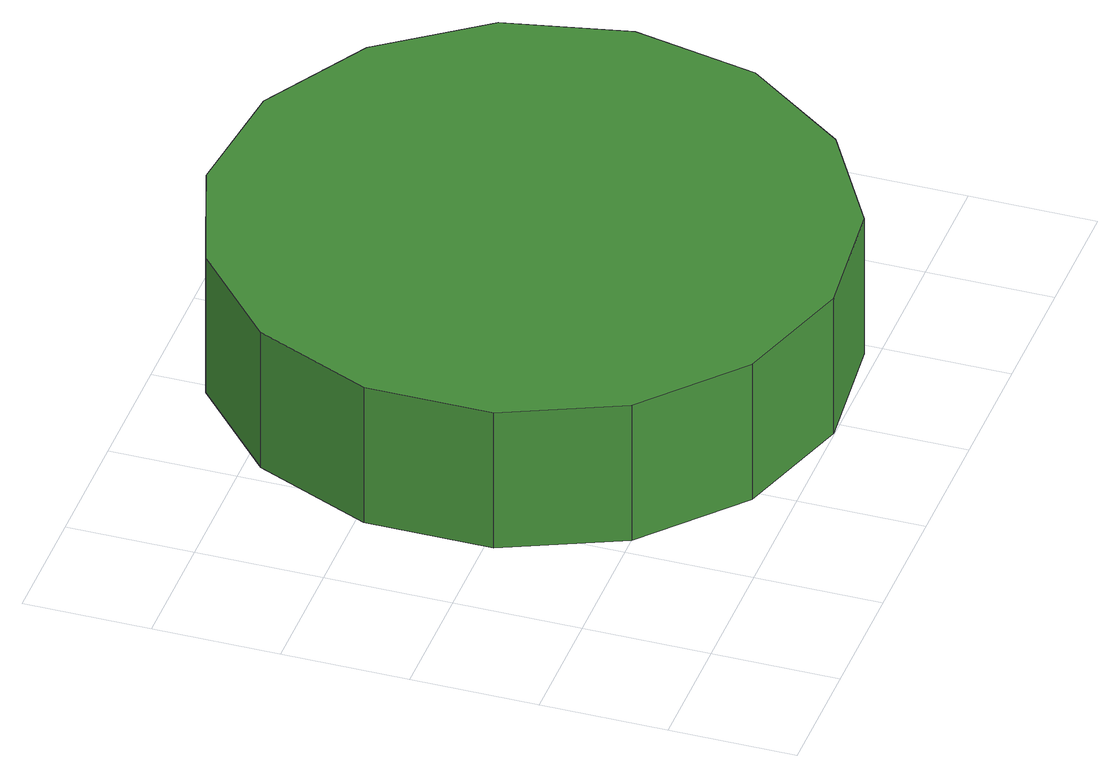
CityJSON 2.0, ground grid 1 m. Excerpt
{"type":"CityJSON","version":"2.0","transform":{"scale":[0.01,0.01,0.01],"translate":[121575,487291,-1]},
"CityObjects":{
"tree1":{"type":"SolitaryVegetationObject","attributes":{"function":"something"},"geometry":[{"type":"MultiSurface","lod":"1","boundaries":[[[0,1,2,3,4,5,6,7,8,9,10,11,12,13,14]],[[15,16,17,18,19,20,21,22,23,24,25,26,27,28,29]],[[0,29,28,1]],[[1,28,27,2]],[[2,27,26,3]],[[3,26,25,4]],[[4,25,24,5]],[[5,24,23,6]],[[6,23,22,7]],[[7,22,21,8]],[[8,21,20,9]],[[9,20,19,10]],[[10,19,18,11]],[[11,18,17,12]],[[12,17,16,13]],[[13,16,15,14]],[[14,15,29,0]]]}]}
},
"vertices":[
[558,244,184],[537,343,184],[477,425,184],[390,476,184],[289,487,184],[192,455,184],[116,387,184],[75,294,184],[75,193,184],[116,100,184],[192,32,184],[289,1,184],[390,11,184],[477,62,184],[537,144,184],[537,144,61],[477,62,61],[390,11,61],[289,1,61],[192,32,61],[116,100,61],[75,193,61],[75,294,61],[116,387,61],[192,455,61],[289,487,61],[390,476,61],[477,425,61],[537,343,61],[558,244,61]
]}
